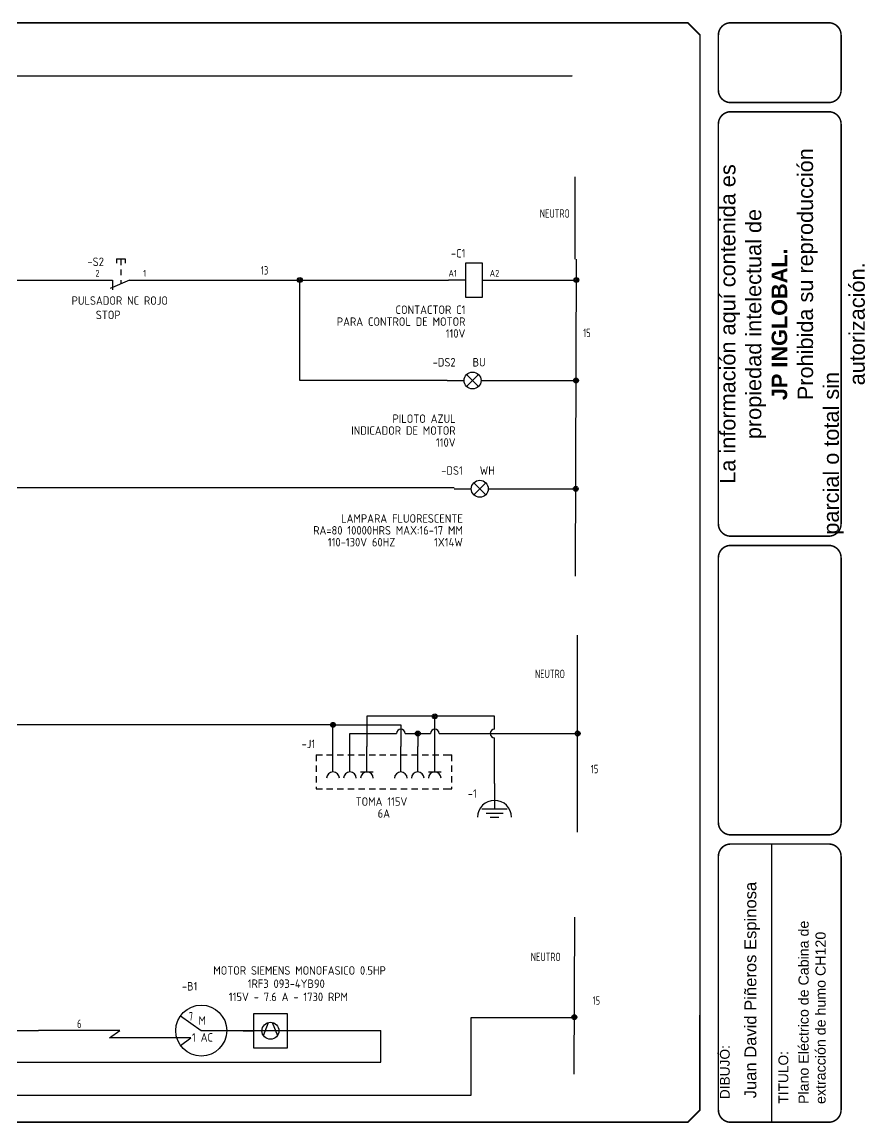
# Model space of a CAD drawing. Header units: inches. Extents: x 1 to 983, y 1 to 650.
# Drawn here: x 486 to 983, y 1 to 650 of the extents above; entities that cross this region are included whole.
import ezdxf
from ezdxf.enums import TextEntityAlignment as Align

# ---------------------------------------------------------------- set-up
doc = ezdxf.new("R2010")
doc.units = ezdxf.units.IN
doc.header["$MEASUREMENT"] = 0
for name, color, linetype in [('DESC', 150, 'Continuous'), ('LOC', 8, 'Continuous'), ('MISC', 7, 'Continuous'), ('SYMS', 7, 'Continuous'), ('TAGS', 150, 'Continuous'), ('TERMS', 123, 'Continuous'), ('TITLE', 7, 'Continuous'), ('WIREFIXED', 7, 'Continuous'), ('WIRENO', 72, 'Continuous'), ('YEL_14_THHN', 7, 'Continuous')]:
    doc.layers.add(name, color=color, linetype=linetype)
doc.styles.get("Standard").update_dxf_attribs({"font": 'arial.ttf'})
doc.styles.add('WD_IEC', font='ISOCP2.shx', dxfattribs={"width": 0.9, "height": 4})
doc.dimstyles.get("Standard").update_dxf_attribs({"dimtxt": 0.18, "dimasz": 0.18, "dimexe": 0.18, "dimexo": 0.0625, "dimgap": 0.09, "dimtad": 0, "dimtih": 1, "dimtoh": 1, "dimdec": 4, "dimzin": 0, "dimdsep": 46, "dimtxsty": 'Standard', "dimcen": 0.09, "dimadec": 0, "dimazin": 0, "dimtfac": 1, "dimtdec": 4, "dimtofl": 0, "dimtmove": 0, "dimatfit": 3, "dimfxl": 1, "dimtolj": 1, "dimtzin": 0, "dimarcsym": 0})

# ---------------------------------------------------------------- blocks, each defined once
blk = doc.blocks.new('NO_NUM_acade_title')
blk.add_line((32.053, 5.711), (32.053, 0.032))
at = {"layer": 'TITLE'}
for p, q in [((30.594, 22.177), (30.594, 20.781)), ((30.594, 0.281), (30.594, 2.214))]:
    blk.add_line(p, q, dxfattribs=at)
at = {"layer": 'TITLE', "const_width": 0.0312}
blk.add_lwpolyline([(30.594, 0.281), (30.594, 22.177), (30.344, 22.427), (0.281, 22.427), (0.031, 22.177), (0.031, 0.281), (0.281, 0.031), (30.344, 0.031)], close=True, dxfattribs=at)
for points in [[(31.219, 22.427, 0.414214), (30.969, 22.177, 0.414214)], [(33.469, 22.177, 0.414214), (33.219, 22.427, 0.414214)], [(30.969, 21.052, 0.414214), (31.219, 20.802, 0.414214)], [(33.219, 20.802, 0.414214), (33.469, 21.052, 0.414214)], [(31.219, 20.615, 0.414214), (30.969, 20.365, 0.414214)], [(33.469, 20.365, 0.414214), (33.219, 20.615, 0.414214)], [(30.969, 12.219, 0.414214), (31.219, 11.969, 0.414214)], [(33.219, 11.969, 0.414214), (33.469, 12.219, 0.414214)], [(31.219, 11.781, 0.414214), (30.969, 11.531, 0.414214)], [(33.469, 11.531, 0.414214), (33.219, 11.781, 0.414214)], [(30.969, 6.135, 0.414214), (31.219, 5.885, 0.414214)], [(33.219, 5.885, 0.414214), (33.469, 6.135, 0.414214)], [(31.219, 5.698, 0.414214), (30.969, 5.448, 0.414214)], [(33.469, 5.448, 0.414214), (33.219, 5.698, 0.414214)], [(30.969, 0.281, 0.414214), (31.219, 0.031, 0.414214)], [(33.219, 0.031, 0.414214), (33.469, 0.281, 0.414214)]]:
    blk.add_lwpolyline(points, format="xyb", dxfattribs=at)
for points in [[(33.219, 22.427), (31.219, 22.427)], [(30.969, 22.177), (30.969, 21.052)], [(33.469, 22.177), (33.469, 21.052)], [(33.219, 20.802), (31.219, 20.802)], [(33.219, 20.615), (31.219, 20.615)], [(30.969, 20.365), (30.969, 12.219)], [(33.469, 20.365), (33.469, 12.219)], [(31.219, 11.969), (33.219, 11.969)], [(31.219, 11.781), (33.219, 11.781)], [(31.219, 5.885), (33.219, 5.885)], [(31.219, 5.698), (33.219, 5.698)], [(30.969, 5.448), (30.969, 0.281)], [(33.469, 5.448), (33.469, 0.281)], [(31.219, 0.031), (33.219, 0.031)]]:
    blk.add_lwpolyline(points, dxfattribs=at)
at = {"layer": 'TITLE', "color": 7, "const_width": 0.0312}
for points in [[(30.969, 11.531), (30.969, 6.135)], [(33.469, 11.531), (33.469, 6.135)]]:
    blk.add_lwpolyline(points, dxfattribs=at)
at = {"attachment_point": 1, "rotation": 90}
for s, width, heights, insert, char_height in [('\\pi1.0376;La información aquí contenida es \\P\\pi1.9451;propiedad intelectual de\\P\\pi2.7397;{\\fArial|b1|i0|c0|p34;JP INGLOBAL. \\P\\pi0.014096;}Prohibida su reproducción parcial o total sin \\P\\pi3.0418;autorización.', 8.53399, [2.581], (31, 12), 0.31623), ('Juan David Piñeros Espinosa', 4.87681, [0], (31.501, 0.518), 0.24167), ('DIBUJÓ:', 1.84714, [0], (31, 0.5), 0.2), ('TITULO:', 0.5, [0], (32.193, 0.41), 0.2)]:
    blk.add_mtext_dynamic_manual_height_columns(s, width=width, gutter_width=1, heights=heights, dxfattribs=dict(at, insert=insert, char_height=char_height))
blk = doc.blocks.new('*D21')
at = {"layer": 'Defpoints', "color": 0, "transparency": 16777216}
for p in [(59.63, 617.9), (810.24, 617.75), (810.24, 617.75)]:
    blk.add_point(p, dxfattribs=at)
at = {"layer": 'DESC', "color": 0, "lineweight": -2, "transparency": 16777216}
for p, q in [((59.63, 617.84), (59.63, 617.57)), ((59.81, 617.75), (425.54, 617.75)), ((810.06, 617.75), (426.69, 617.75)), ((810.24, 617.81), (810.24, 617.93))]:
    blk.add_line(p, q, dxfattribs=at)
at = {"layer": 'DESC', "color": 0, "transparency": 16777216}
for points in [[(59.81, 617.78), (59.81, 617.72), (59.63, 617.75)], [(810.06, 617.78), (810.06, 617.72), (810.24, 617.75)]]:
    blk.add_solid(points, dxfattribs=at)
at = {"layer": 'DESC', "color": 0, "transparency": 16777216, "insert": (426.12, 617.75), "char_height": 0.18, "attachment_point": 5}
blk.add_mtext('\\A1;110 VAC', dxfattribs=at)
blk = doc.blocks.new('HPB12')
for p, q in [((-1.25, 6.25), (1.25, 6.25)), ((-1.25, 6.25), (-1.25, 5)), ((0, 6.25), (0, 4.38)), ((1.25, 6.25), (1.25, 5)), ((-7.5, 0), (-2.5, 0)), ((2.5, 0), (-3.12, -2.5)), ((-2.5, 0), (-2.5, -2.87)), ((0, 3.12), (0, 1.39)), ((0, 0), (0, -1.11)), ((2.5, 0), (7.5, 0))]:
    blk.add_line(p, q)
at = {"style": 'WD_IEC'}
for tag, p, height, flags in [('MFG', (4.92, 12.12), 1.5, 9), ('CAT', (4.92, 9.62), 1.5, 9), ('X4TERM01', (-7.5, 0), 0.32, 1), ('TERM01', (-7.5, 1), 2, 8), ('X1TERM02', (7.5, 0), 0.32, 1), ('X8LINK', (0, -1.74), 0.32, 1), ('ASSYCODE', (3.5, -2.75), 1, 1), ('FAMILY', (3.5, -4.25), 1, 1), ('CATDESC', (3.5, -5.75), 1, 1), ('CONTACT', (3.5, -7.5), 1, 1), ('COMMON', (4.75, -8.75), 1, 1)]:
    blk.add_attdef(tag, p, '', height=height, dxfattribs=dict(at, flags=flags))
for tag, p in [('INST', (-5, 10.12)), ('TAG1', (-5, 4.12)), ('LOC', (-5, 7.12)), ('DESC1', (-5, -10.5)), ('DESC2', (-5, -13.5)), ('DESC3', (-5, -16.5))]:
    blk.add_attdef(tag, text='', height=2.5, dxfattribs=at).set_placement(p, align=Align.RIGHT)
at = {"style": 'WD_IEC', "flags": 8}
blk.add_attdef('TERM02', text='', height=2, dxfattribs=at).set_placement((7.5, 1), align=Align.RIGHT)
at = {"lineweight": 15, "style": 'WD_IEC'}
blk.add_attdef('XREF', text='', height=2.5, dxfattribs=at).set_placement((-5, -7.5), align=Align.RIGHT)
blk = doc.blocks.new('HCR1')
for p, q in [((-2.5, 0), (-7.5, 0)), ((2.5, 0), (7.5, 0))]:
    blk.add_line(p, q)
blk.add_lwpolyline([(-2.5, -5), (2.5, -5), (2.5, 5), (-2.5, 5)], close=True)
at = {"style": 'WD_IEC'}
for tag, p in [('INST', (-2.5, 13.62)), ('LOC', (-2.5, 10.12)), ('TAG1', (-2.5, 6.62)), ('DESC1', (-2.5, -10)), ('DESC2', (-2.5, -13.5)), ('DESC3', (-2.5, -17))]:
    blk.add_attdef(tag, text='', height=2.5, dxfattribs=at).set_placement(p, align=Align.RIGHT)
for tag, p, height, flags in [('MFG', (4.92, 12.12), 1.5, 9), ('CAT', (4.92, 9.62), 1.5, 9), ('X2LINK', (0, 5), 0.32, 1), ('X4TERM01', (-7.5, 0), 0.32, 1), ('TERM01', (-7.5, 1), 2, 8), ('X1TERM02', (7.5, 0), 0.32, 1), ('ASSYCODE', (3.5, -1.5), 1, 1), ('FAMILY', (3.5, -3), 1, 1), ('X8LINK', (0, -5), 0.32, 1), ('CATDESC', (3.5, -4.5), 1, 1)]:
    blk.add_attdef(tag, p, '', height=height, dxfattribs=dict(at, flags=flags))
at = {"style": 'WD_IEC', "flags": 8}
blk.add_attdef('TERM02', text='', height=2, dxfattribs=at).set_placement((7.5, 1), align=Align.RIGHT)
at = {"lineweight": 15, "style": 'WD_IEC'}
for tag, p in [('NO', (26.25, 0)), ('NC', (26.25, -4))]:
    blk.add_attdef(tag, text='', height=2.5, dxfattribs=at).set_placement(p, align=Align.RIGHT)
for tag, p in [('XREFNO', (27.75, 0)), ('XREFNC', (27.75, -4))]:
    blk.add_attdef(tag, p, '', height=2.5, dxfattribs=at)
blk = doc.blocks.new('WDDOT')
for radius in [0.72, 0.449, 0.223]:
    blk.add_circle((0, 0), radius)
blk = doc.blocks.new('VCN1RDUP')
at = {"linetype": 'Continuous'}
for p, q in [((0, -7.5), (0, 0)), ((5, -7.5), (5, 0)), ((10, -7.5), (10, 0)), ((20, -7.5), (20, 0)), ((25, -7.5), (25, 0)), ((30, -7.5), (30, 0))]:
    blk.add_line(p, q, dxfattribs=at)
for p, q in [((-5, -2.5), (-3.125, -2.5)), ((-5, -2.5), (-5, -4.375)), ((-1.875, -2.5), (0, -2.5)), ((1.25, -2.5), (3.125, -2.5)), ((4.375, -2.5), (6.25, -2.5)), ((7.5, -2.5), (9.375, -2.5)), ((10.625, -2.5), (12.5, -2.5)), ((13.75, -2.5), (15.625, -2.5)), ((16.875, -2.5), (18.75, -2.5)), ((20, -2.5), (21.875, -2.5)), ((23.125, -2.5), (25, -2.5)), ((26.25, -2.5), (28.125, -2.5)), ((29.375, -2.5), (31.25, -2.5)), ((32.5, -2.5), (35, -2.5)), ((35, -4.375), (35, -2.5)), ((-5, -5.625), (-5, -7.5)), ((35, -7.5), (35, -5.625)), ((-5, -8.75), (-5, -10.625)), ((8.125, -7.5), (11.875, -7.5)), ((28.125, -7.5), (31.875, -7.5)), ((35, -10.625), (35, -8.75)), ((-5, -11.875), (-5, -12.5)), ((-5, -12.5), (-3.125, -12.5)), ((-1.875, -12.5), (0, -12.5)), ((1.25, -12.5), (3.125, -12.5)), ((4.375, -12.5), (6.25, -12.5)), ((7.5, -12.5), (9.375, -12.5)), ((10.625, -12.5), (12.5, -12.5)), ((13.75, -12.5), (15.625, -12.5)), ((16.875, -12.5), (18.75, -12.5)), ((20, -12.5), (21.875, -12.5)), ((23.125, -12.5), (25, -12.5)), ((26.25, -12.5), (28.125, -12.5)), ((29.375, -12.5), (31.25, -12.5)), ((32.5, -12.5), (35, -12.5)), ((35, -12.5), (35, -11.875))]:
    blk.add_line(p, q)
for centre in [(0, -9.375), (5, -9.375), (10, -9.375), (20, -9.375), (25, -9.375), (30, -9.375)]:
    blk.add_arc(centre, 1.875, 0, 180)
at = {"style": 'WD_IEC'}
for tag, p in [('INST', (-5.25, 10)), ('LOC', (-5.25, 6.5)), ('RATING1', (-5.25, 3)), ('TAG1', (-5.25, -0.5))]:
    blk.add_attdef(tag, text='', height=2.5, dxfattribs=at).set_placement(p, align=Align.RIGHT)
at = {"style": 'WD_IEC', "flags": 1}
for tag, p, height in [('X2TERM01', (0, 0), 0.32), ('X2TERM02', (5, 0), 0.32), ('X2TERM03', (10, 0), 0.32), ('X2TERM04', (20, 0), 0.32), ('X2TERM05', (25, 0), 0.32), ('X2TERM06', (30, 0), 0.32), ('ASSYCODE', (36, -14), 1), ('FAMILY', (36, -15.5), 1), ('CATDESC', (36, -17), 1)]:
    blk.add_attdef(tag, p, '', height=height, dxfattribs=at)
at = {"style": 'WD_IEC', "flags": 9}
for tag, p in [('MFG', (-6, -4)), ('CAT', (-6, -6.5))]:
    blk.add_attdef(tag, text='', height=1.5, dxfattribs=at).set_placement(p, align=Align.RIGHT)
at = {"style": 'WD_IEC'}
for tag, p in [('TERM01', (-1, 0)), ('TERM02', (4, 0)), ('TERM03', (9, 0)), ('TERM04', (19, 0)), ('TERM05', (24, 0)), ('TERM06', (29, 0))]:
    blk.add_attdef(tag, text='', height=2, rotation=90, dxfattribs=at).set_placement(p, align=Align.RIGHT)
at = {"lineweight": 15, "style": 'WD_IEC'}
blk.add_attdef('XREF', text='', height=2.5, dxfattribs=at).set_placement((-6, -11.5), align=Align.RIGHT)
at = {"style": 'WD_IEC'}
for tag, p in [('DESC1', (15, -16.25)), ('DESC2', (15, -19.75)), ('DESC3', (15, -23.25))]:
    blk.add_attdef(tag, text='', height=2.5, dxfattribs=at).set_placement(p, align=Align.MIDDLE)
blk = doc.blocks.new('HLT1W')
for p, q in [((-7.5, 0), (-2.5, 0)), ((1.77, -1.77), (-1.77, 1.77)), ((1.77, 1.77), (-1.77, -1.77)), ((2.5, 0), (7.5, 0))]:
    blk.add_line(p, q)
blk.add_circle((0, 0), 2.5)
at = {"style": 'WD_IEC'}
for tag, p in [('INST', (-5, 11.12)), ('LOC', (-5, 7.62)), ('TAG1', (-5, 4.12)), ('DESC1', (-5, -10)), ('DESC2', (-5, -13.5)), ('DESC3', (-5, -17))]:
    blk.add_attdef(tag, text='', height=2.5, dxfattribs=at).set_placement(p, align=Align.RIGHT)
for tag, p, height, flags in [('MFG', (4.92, 12.12), 1.5, 9), ('CAT', (4.92, 9.62), 1.5, 9), ('X4TERM01', (-7.5, 0), 0.32, 1), ('TERM01', (-7.5, 1), 2, 8), ('X2LINK', (0, 2.5), 0.32, 1), ('X1TERM02', (7.5, 0), 0.32, 1), ('X8LINK', (0, -2.5), 0.32, 1), ('ASSYCODE', (8.5, -4), 1, 1), ('FAMILY', (8.5, -5.5), 1, 1), ('CATDESC', (8.5, -7), 1, 1)]:
    blk.add_attdef(tag, p, '', height=height, dxfattribs=dict(at, flags=flags))
at = {"lineweight": 15, "style": 'WD_IEC'}
blk.add_attdef('COLOR', (0, 4.12), '', height=2.5, dxfattribs=at)
at = {"style": 'WD_IEC', "flags": 8}
blk.add_attdef('TERM02', text='', height=2, dxfattribs=at).set_placement((7.5, 1), align=Align.RIGHT)
at = {"lineweight": 15, "style": 'WD_IEC'}
for tag, p in [('XREF', (-5, -6.25)), ('WDTAGALT', (-5, -20))]:
    blk.add_attdef(tag, text='', height=2.5, dxfattribs=at).set_placement(p, align=Align.RIGHT)
blk = doc.blocks.new('WD_WNV')
at = {"linetype": 'Continuous', "style": 'WD_IEC', "width": 0.8}
blk.add_attdef('WIRENO', text='', height=2.5, dxfattribs=at).set_placement((-1.6, 0), align=Align.MIDDLE_RIGHT)
at = {"style": 'WD_IEC', "flags": 1}
for tag, p in [('W08USER', (-1, 0.375)), ('W04USER', (-1, 0.875)), ('W05USER', (-1, 0.75)), ('W09USER', (-1, 0.25)), ('W03USER', (-1, 1)), ('W06USER', (-1, 0.625)), ('W07USER', (-1, 0.5)), ('W02USER', (-1, 1.125)), ('W01USER', (-1, 1.25)), ('W10USER', (-1, 0.125))]:
    blk.add_attdef(tag, text='', height=0.08, dxfattribs=at).set_placement(p, align=Align.CENTER)
blk = doc.blocks.new('VGND3')
for p, q in [((0, 0), (0, -7.5)), ((-3.75, -7.5), (3.75, -7.5)), ((-2.5, -8.75), (2.5, -8.75)), ((-1.25, -10), (1.25, -10))]:
    blk.add_line(p, q)
blk.add_arc((0, -10), 5, 0, 180)
at = {"style": 'WD_IEC'}
for tag, p in [('INST', (-5.25, 2.75)), ('LOC', (-5.25, -0.75)), ('TAG1', (-5.25, -4.25))]:
    blk.add_attdef(tag, text='', height=2.5, dxfattribs=at).set_placement(p, align=Align.RIGHT)
at = {"style": 'WD_IEC', "flags": 1}
blk.add_attdef('X2TERM01', (0, 0), '', height=0.32, dxfattribs=at)
blk = doc.blocks.new('HMO1M3M')
for p, q in [((7.5, 0), (10.5, 0)), ((18.33, -1.47), (19.87, 2.39)), ((20.92, 2.39), (22.46, -1.47)), ((12.4, -0.06), (15.4, -0.06))]:
    blk.add_line(p, q)
blk.add_lwpolyline([(15.4, -5.06), (25.4, -5.06), (25.4, 4.94), (15.4, 4.94)], close=True)
for centre, radius in [((0, 0), 7.5), ((20.4, -0.06), 2.5)]:
    blk.add_circle(centre, radius)
at = {"style": 'WD_IEC'}
for tag, p in [('INST', (-1.14, 17.81)), ('LOC', (-1.14, 14.81)), ('TAG1', (-1.14, 11.81)), ('DESC1', (36.94, 7.94)), ('DESC2', (36.94, 4.94)), ('DESC3', (36.94, 1.94)), ('RATING1', (39.12, -3.63))]:
    blk.add_attdef(tag, text='', height=2.5, dxfattribs=at).set_placement(p, align=Align.RIGHT)
for tag, p, height, flags in [('ASSYCODE', (9.65, 12.97), 1, 1), ('TERM01', (-7.64, 8.56), 2, 8), ('FAMILY', (9.65, 11.47), 1, 1), ('CATDESC', (9.65, 9.97), 1, 1), ('X2LINK', (0.1, 7.56), 0.32, 1), ('MFG', (9.65, 6.65), 1.5, 1), ('X0TERM01', (-6.1, 4.36), 0.32, 1), ('CAT', (9.65, 4.15), 1.5, 1), ('X0TERM02', (-6.1, -4.35), 0.32, 1), ('TERM02', (-7.57, -10.14), 2, 8), ('X8LINK', (0.1, -7.44), 0.32, 1)]:
    blk.add_attdef(tag, p, '', height=height, dxfattribs=dict(at, flags=flags))
at = {"lineweight": 15, "style": 'WD_IEC'}
for tag, p in [('XREF', (36.94, 10.94)), ('WDTAGALT', (9.15, -13.7))]:
    blk.add_attdef(tag, text='', height=2.5, dxfattribs=at).set_placement(p, align=Align.RIGHT)
at = {"style": 'WD_IEC'}
for tag, p in [('M', (0.27, 1.74)), ('1AC', (0.37, -3.26))]:
    blk.add_attdef(tag, text='', height=2.5, dxfattribs=at).set_placement(p, align=Align.CENTER)
blk = doc.blocks.new('HLT1B')
for p, q in [((-7.5, 0), (-2.5, 0)), ((1.77, -1.77), (-1.77, 1.77)), ((1.77, 1.77), (-1.77, -1.77)), ((2.5, 0), (7.5, 0))]:
    blk.add_line(p, q)
blk.add_circle((0, 0), 2.5)
at = {"style": 'WD_IEC'}
for tag, p in [('INST', (-5, 11.12)), ('LOC', (-5, 7.62)), ('TAG1', (-5, 4.12)), ('DESC1', (-5, -12.5)), ('DESC2', (-5, -16)), ('DESC3', (-5, -19.5))]:
    blk.add_attdef(tag, text='', height=2.5, dxfattribs=at).set_placement(p, align=Align.RIGHT)
for tag, p, height, flags in [('MFG', (4.92, 12.12), 1.5, 9), ('CAT', (4.92, 9.62), 1.5, 9), ('X4TERM01', (-7.5, 0), 0.32, 1), ('TERM01', (-7.5, 1), 2, 8), ('X2LINK', (0, 2.5), 0.32, 1), ('X1TERM02', (7.5, 0), 0.32, 1), ('X8LINK', (0, -2.5), 0.32, 1), ('ASSYCODE', (8.5, -4), 1, 1), ('FAMILY', (8.5, -5.5), 1, 1), ('CATDESC', (8.5, -7), 1, 1)]:
    blk.add_attdef(tag, p, '', height=height, dxfattribs=dict(at, flags=flags))
at = {"lineweight": 15, "style": 'WD_IEC'}
blk.add_attdef('COLOR', (0, 4.12), '', height=2.5, dxfattribs=at)
at = {"style": 'WD_IEC', "flags": 8}
blk.add_attdef('TERM02', text='', height=2, dxfattribs=at).set_placement((7.5, 1), align=Align.RIGHT)
at = {"lineweight": 15, "style": 'WD_IEC'}
for tag, p in [('XREF', (-5, -8.75)), ('WDTAGALT', (-4.75, -23.13))]:
    blk.add_attdef(tag, text='', height=2.5, dxfattribs=at).set_placement(p, align=Align.RIGHT)
blk = doc.blocks.new('WD_WNH')
at = {"linetype": 'Continuous', "style": 'WD_IEC', "width": 0.8}
blk.add_attdef('WIRENO', text='', height=2.5, dxfattribs=at).set_placement((0, 0.75), align=Align.CENTER)
at = {"style": 'WD_IEC', "flags": 1}
for tag, p in [('W08USER', (0, 0.375)), ('W04USER', (0, 0.875)), ('W05USER', (0, 0.75)), ('W09USER', (0, 0.25)), ('W03USER', (0, 1)), ('W06USER', (0, 0.625)), ('W07USER', (0, 0.5)), ('W02USER', (0, 1.125)), ('W01USER', (0, 1.25)), ('W10USER', (0, 0.125))]:
    blk.add_attdef(tag, text='', height=0.08, dxfattribs=at).set_placement(p, align=Align.CENTER)

msp = doc.modelspace()

# ---------------------------------------------------------------- linework, layer by layer
at = {"layer": 'YEL_14_THHN'}
for p, q in [((811.84771, 509.75834), (811.84771, 558.29189)), ((812.02858, 323.06627), (812.54422, 509.75834)), ((419.1498, 497.5227), (528.95977, 497.5227)), ((558.95977, 497.5227), (737.11532, 497.5227)), ((649.502, 438.31226), (649.502, 497.5227)), ((767.11532, 497.5227), (784.6141, 497.5227)), ((784.6141, 497.5227), (812.51193, 497.5227)), ((736.34174, 438.31226), (649.502, 438.31226)), ((766.34174, 438.31226), (812.35178, 438.31226)), ((160.58856, 375.18698), (740.578, 375.18698)), ((770.578, 374.49479), (812.16804, 374.49479)), ((813.25605, 172.04372), (813.30165, 288.28572)), ((729.03592, 240.39673), (689.03592, 240.39673)), ((689.03592, 240.39673), (689.03592, 222.61673)), ((729.03592, 222.61673), (729.03592, 240.39673)), ((764.28614, 240.39673), (729.03592, 240.39673)), ((764.28614, 232.77673), (764.28614, 240.39673)), ((669.03592, 235.31673), (74.59103, 235.31673)), ((669.03592, 222.61673), (669.03592, 235.31673)), ((669.03592, 235.31673), (709.03592, 235.31673)), ((709.03592, 235.31673), (709.03592, 222.61673)), ((679.03592, 222.61673), (679.03592, 230.23673)), ((679.03592, 230.23673), (706.49592, 230.23673)), ((711.57592, 230.23673), (719.03592, 230.23673)), ((719.03592, 230.23673), (719.03592, 222.61673)), ((719.03592, 230.23673), (726.49592, 230.23673)), ((731.57592, 230.23673), (813.27862, 230.23673)), ((764.28614, 200.83474), (764.28614, 227.69673)), ((811.21223, 29.36286), (811.55397, 121.96028)), ((579.13774, 63.85582), (591.34162, 55.14539)), ((750.442, 16.99854), (750.442, 62.75925)), ((750.442, 62.75925), (810.85182, 62.75925)), ((495.47952, 54.9702), (196.7308, 54.9702)), ((543.41057, 55.14539), (495.47952, 55.14539)), ((537.30746, 50.79122), (543.41057, 55.14539)), ((591.34162, 55.14539), (697.2821, 55.14539)), ((697.2821, 36.44895), (697.2821, 55.14539)), ((585.23852, 50.79122), (537.30746, 50.79122)), ((579.13541, 46.43704), (585.23852, 50.79122)), ((454.6094, 36.44895), (697.2821, 36.44895)), ((206.47924, 16.99854), (750.442, 16.99854))]:
    msp.add_line(p, q, dxfattribs=at)
for centre, start, end in [((709.03592, 230.23673), 0, 180), ((729.03592, 230.23673), 0, 180), ((764.28614, 230.23673), 90, 270)]:
    msp.add_arc(centre, 2.54, start, end, dxfattribs=at)

# ---------------------------------------------------------------- block references
at = {"layer": 'LOC', "color": 7, "xscale": 28.93527259246057, "yscale": 28.93527259246057, "zscale": 28.93527259246057}
msp.add_blockref('NO_NUM_acade_title', (0.19407, 0.22386), dxfattribs=at)
at = {"layer": 'SYMS'}
ref = msp.add_blockref('HCR1', (752.11532, 497.5227), dxfattribs=dict(at, xscale=2, yscale=2, zscale=2))
ref.add_attrib('TERM02', 'A2', dxfattribs={"layer": 'TERMS', "height": 4, "style": 'WD_IEC', "flags": 8}).set_placement((767.11532, 499.5227), align=Align.RIGHT)
ref.add_attrib('TERM01', 'A1', (737.11532, 499.5227), dxfattribs={"layer": 'TERMS', "height": 4, "style": 'WD_IEC', "flags": 8})
ref.add_attrib('DESC3', '110V', dxfattribs={"layer": 'DESC', "height": 5, "style": 'WD_IEC'}).set_placement((747.11532, 463.5227), align=Align.RIGHT)
ref.add_attrib('DESC2', 'PARA CONTROL DE MOTOR', dxfattribs={"layer": 'DESC', "height": 5, "style": 'WD_IEC'}).set_placement((747.11532, 470.5227), align=Align.RIGHT)
ref.add_attrib('DESC1', 'CONTACTOR C1', dxfattribs={"layer": 'DESC', "height": 5, "style": 'WD_IEC'}).set_placement((747.11532, 477.5227), align=Align.RIGHT)
ref.add_attrib('TAG1', '-C1', dxfattribs={"layer": 'TAGS', "height": 5, "style": 'WD_IEC'}).set_placement((747.11532, 510.7727), align=Align.RIGHT)
ref = msp.add_blockref('HPB12', (543.95977, 497.5227), dxfattribs=dict(at, xscale=2, yscale=2, zscale=2))
ref.add_attrib('TERM02', '1', dxfattribs={"layer": 'TERMS', "height": 4, "style": 'WD_IEC', "flags": 8}).set_placement((558.95977, 499.5227), align=Align.RIGHT)
ref.add_attrib('TERM01', '2', (528.95977, 499.5227), dxfattribs={"layer": 'TERMS', "height": 4, "style": 'WD_IEC', "flags": 8})
ref.add_attrib('DESC2', 'STOP', dxfattribs={"layer": 'DESC', "height": 5, "style": 'WD_IEC'}).set_placement((543.82869, 474.48108), align=Align.RIGHT)
ref.add_attrib('DESC1', 'PULSADOR NC ROJO', dxfattribs={"layer": 'DESC', "height": 5, "style": 'WD_IEC'}).set_placement((571.71666, 482.92968), align=Align.RIGHT)
ref.add_attrib('TAG1', '-S2', dxfattribs={"layer": 'TAGS', "height": 5, "style": 'WD_IEC'}).set_placement((533.95977, 505.7727), align=Align.RIGHT)
at = {"layer": 'SYMS', "xscale": 2, "yscale": 2, "zscale": 2}
for p in [(649.502, 497.5227), (812.51278, 497.5227), (812.34688, 438.31226), (812.17062, 374.49479), (729.03592, 240.39673), (669.03592, 235.31673), (719.03592, 230.23673), (813.27888, 230.23673), (811.33647, 63.02481)]:
    msp.add_blockref('WDDOT', p, dxfattribs=at)
at = {"layer": 'SYMS'}
ref = msp.add_blockref('HLT1B', (751.34174, 438.31226), dxfattribs=dict(at, xscale=2, yscale=2, zscale=2))
ref.add_attrib('DESC3', '110V', dxfattribs={"layer": 'DESC', "height": 5, "style": 'WD_IEC'}).set_placement((741.34174, 399.31226), align=Align.RIGHT)
ref.add_attrib('DESC2', 'INDICADOR DE MOTOR', dxfattribs={"layer": 'DESC', "height": 5, "style": 'WD_IEC'}).set_placement((741.34174, 406.31226), align=Align.RIGHT)
ref.add_attrib('DESC1', 'PILOTO AZUL', dxfattribs={"layer": 'DESC', "height": 5, "style": 'WD_IEC'}).set_placement((741.34174, 413.31226), align=Align.RIGHT)
ref.add_attrib('COLOR', 'BU', (751.34174, 446.56226), dxfattribs={"layer": 'MISC', "lineweight": 15, "height": 5, "style": 'WD_IEC'})
ref.add_attrib('TAG1', '-DS2', dxfattribs={"layer": 'TAGS', "height": 5, "style": 'WD_IEC'}).set_placement((741.34174, 446.56226), align=Align.RIGHT)
ref = msp.add_blockref('HLT1W', (755.578, 374.49479), dxfattribs=dict(at, xscale=2, yscale=2, zscale=2))
ref.add_attrib('DESC3', '110-130V 60HZ        1X14W', dxfattribs={"layer": 'DESC', "height": 5, "style": 'WD_IEC'}).set_placement((745.578, 340.49479), align=Align.RIGHT)
ref.add_attrib('DESC2', 'RA=80 10000HRS MAX:16-17 MM', dxfattribs={"layer": 'DESC', "height": 5, "style": 'WD_IEC'}).set_placement((745.578, 347.49479), align=Align.RIGHT)
ref.add_attrib('DESC1', 'LAMPARA FLUORESCENTE', dxfattribs={"layer": 'DESC', "height": 5, "style": 'WD_IEC'}).set_placement((745.578, 354.49479), align=Align.RIGHT)
ref.add_attrib('COLOR', 'WH', (755.578, 382.74479), dxfattribs={"layer": 'MISC', "lineweight": 15, "height": 5, "style": 'WD_IEC'})
ref.add_attrib('TAG1', '-DS1', dxfattribs={"layer": 'TAGS', "height": 5, "style": 'WD_IEC'}).set_placement((745.578, 382.74479), align=Align.RIGHT)
ref = msp.add_blockref('VCN1RDUP', (669.03592, 222.61673), dxfattribs=dict(at, xscale=2, yscale=2, zscale=2))
ref.add_attrib('DESC2', '6A', dxfattribs={"layer": 'DESC', "height": 5, "style": 'WD_IEC'}).set_placement((699.03592, 183.11673), align=Align.MIDDLE)
ref.add_attrib('DESC1', 'TOMA 115V ', dxfattribs={"layer": 'DESC', "height": 5, "style": 'WD_IEC'}).set_placement((699.03592, 190.11673), align=Align.MIDDLE)
ref.add_attrib('TAG1', '-J1', dxfattribs={"layer": 'TAGS', "height": 5, "style": 'WD_IEC'}).set_placement((658.53592, 221.61673), align=Align.RIGHT)
ref = msp.add_blockref('VGND3', (764.28614, 200.83474), dxfattribs=dict(at, xscale=2, yscale=2, zscale=2))
ref.add_attrib('TAG1', '-1', dxfattribs={"layer": 'TAGS', "height": 5, "style": 'WD_IEC'}).set_placement((753.78614, 192.33474), align=Align.RIGHT)
ref = msp.add_blockref('HMO1M3M', (591.34162, 55.14539), dxfattribs=dict(at, xscale=2, yscale=2, zscale=2))
ref.add_attrib('DESC3', '115V - 7.6 A - 1730 RPM', dxfattribs={"layer": 'DESC', "height": 5, "style": 'WD_IEC'}).set_placement((677.86482, 72.49558), align=Align.RIGHT)
ref.add_attrib('DESC2', '1RF3 093-4YB90', dxfattribs={"layer": 'DESC', "height": 5, "style": 'WD_IEC'}).set_placement((664.20245, 80.28463), align=Align.RIGHT)
ref.add_attrib('DESC1', 'MOTOR SIEMENS MONOFASICO 0.5HP', dxfattribs={"layer": 'DESC', "height": 5, "style": 'WD_IEC'}).set_placement((700.19185, 88.07369), align=Align.RIGHT)
ref.add_attrib('TAG1', '-B1', dxfattribs={"layer": 'TAGS', "height": 5, "style": 'WD_IEC'}).set_placement((589.05761, 78.75567), align=Align.RIGHT)
ref.add_attrib('1AC', '1 AC', dxfattribs={"layer": 'MISC', "height": 5, "style": 'WD_IEC'}).set_placement((592.08946, 48.63065), align=Align.CENTER)
ref.add_attrib('M', 'M', dxfattribs={"layer": 'MISC', "height": 5, "style": 'WD_IEC'}).set_placement((591.88067, 58.63065), align=Align.CENTER)
at = {"layer": 'WIREFIXED'}
ref = msp.add_blockref('WD_WNV', (811.84771, 536.74824), dxfattribs=dict(at, xscale=2, yscale=2, zscale=2))
ref.add_attrib('WIRENOF', 'NEUTRO', dxfattribs={"linetype": 'Continuous', "height": 5, "style": 'WD_IEC', "width": 0.8}).set_placement((808.64771, 536.74824), align=Align.MIDDLE_RIGHT)
ref = msp.add_blockref('WD_WNV', (808.9822, 265.37042), dxfattribs=dict(at, xscale=2, yscale=2, zscale=2))
ref.add_attrib('WIRENOF', 'NEUTRO', dxfattribs={"linetype": 'Continuous', "height": 5, "style": 'WD_IEC', "width": 0.8}).set_placement((805.7822, 265.37042), align=Align.MIDDLE_RIGHT)
ref = msp.add_blockref('WD_WNV', (806.52461, 98.54913), dxfattribs=dict(at, xscale=2, yscale=2, zscale=2))
ref.add_attrib('WIRENOF', 'NEUTRO', dxfattribs={"linetype": 'Continuous', "height": 5, "style": 'WD_IEC', "width": 0.8}).set_placement((803.32461, 98.54913), align=Align.MIDDLE_RIGHT)
at = {"layer": 'WIRENO'}
ref = msp.add_blockref('WD_WNH', (628.69222, 499.23738), dxfattribs=dict(at, xscale=2, yscale=2, zscale=2))
ref.add_attrib('WIRENO', '13', dxfattribs={"linetype": 'Continuous', "height": 5, "style": 'WD_IEC', "width": 0.8}).set_placement((628.69222, 500.73738), align=Align.CENTER)
ref = msp.add_blockref('WD_WNH', (818.78326, 462.35518), dxfattribs=dict(at, xscale=2, yscale=2, zscale=2))
ref.add_attrib('WIRENO', '15', dxfattribs={"linetype": 'Continuous', "height": 5, "style": 'WD_IEC', "width": 0.8}).set_placement((818.78326, 463.85518), align=Align.CENTER)
ref = msp.add_blockref('WD_WNH', (823.29463, 205.31147), dxfattribs=dict(at, xscale=2, yscale=2, zscale=2))
ref.add_attrib('WIRENO', '15', dxfattribs={"linetype": 'Continuous', "height": 5, "style": 'WD_IEC', "width": 0.8}).set_placement((823.29463, 206.81147), align=Align.CENTER)
ref = msp.add_blockref('WD_WNH', (824.32182, 68.84461), dxfattribs=dict(at, xscale=2, yscale=2, zscale=2))
ref.add_attrib('WIRENO', '15', dxfattribs={"linetype": 'Continuous', "height": 5, "style": 'WD_IEC', "width": 0.8}).set_placement((824.32182, 70.34461), align=Align.CENTER)
ref = msp.add_blockref('WD_WNH', (585.23968, 59.5006), dxfattribs=dict(at, xscale=2, yscale=2, zscale=2))
ref.add_attrib('WIRENO', '7', dxfattribs={"linetype": 'Continuous', "height": 5, "style": 'WD_IEC', "width": 0.8}).set_placement((585.23968, 61.0006), align=Align.CENTER)
ref = msp.add_blockref('WD_WNH', (519.44505, 55.14539), dxfattribs=dict(at, xscale=2, yscale=2, zscale=2))
ref.add_attrib('WIRENO', '6', dxfattribs={"linetype": 'Continuous', "height": 5, "style": 'WD_IEC', "width": 0.8}).set_placement((519.44505, 56.64539), align=Align.CENTER)

# ---------------------------------------------------------------- texts
at = {"insert": (943.5388, 11.86746), "char_height": 5.9983593, "attachment_point": 1, "rotation": 90}
msp.add_mtext_dynamic_manual_height_columns('Plano Eléctrico de Cabina de extracción de humo CH120', width=126.407416, gutter_width=1, heights=[0], dxfattribs=at)

# ---------------------------------------------------------------- dimensions: what is measured, and where the dimension line sits
at = {"layer": 'DESC', "color": 7}
dim = msp.add_linear_dim(base=(810.24099, 617.74876), p1=(59.62686, 617.89861), p2=(810.24099, 617.74876), text='110 VAC', dimstyle='Standard', dxfattribs=at)
dim.commit()
dim.dimension.update_dxf_attribs({"geometry": '*D21', "text_midpoint": (426.11658, 617.74876), "dimtype": 160})

doc.saveas('drawing.dxf')
